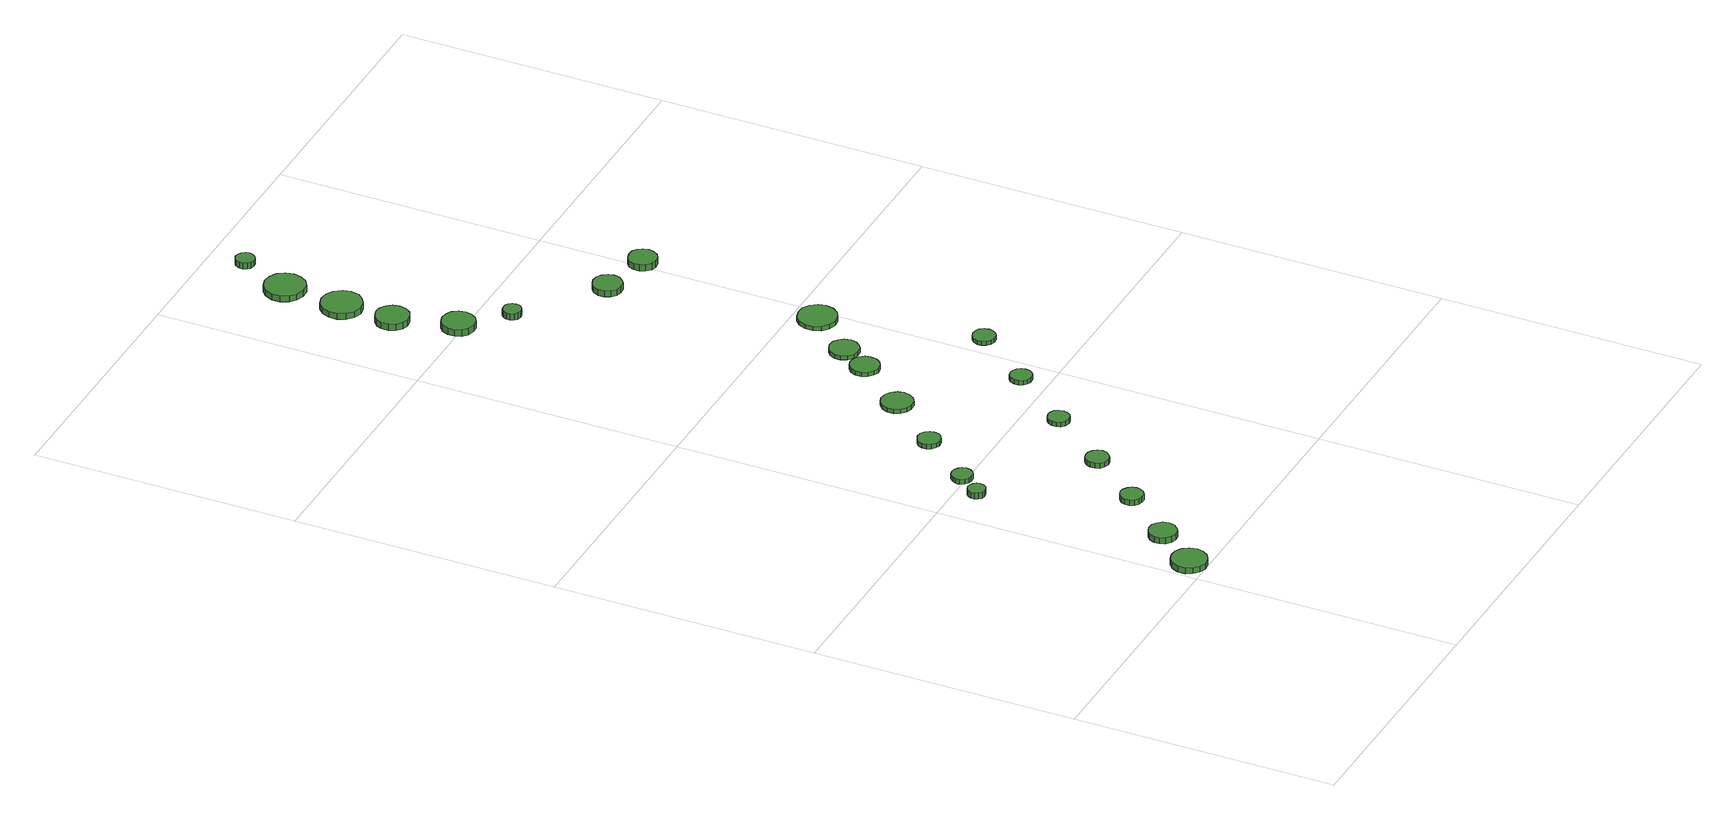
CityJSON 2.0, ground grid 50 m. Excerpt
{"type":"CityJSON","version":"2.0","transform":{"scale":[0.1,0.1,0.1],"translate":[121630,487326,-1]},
"CityObjects":{
"tree1":{"type":"SolitaryVegetationObject","attributes":{"function":"something"},"geometry":[{"type":"MultiSurface","lod":"1","boundaries":[[[0,1,2,3,4,5,6,7,8,9,10,11,12,13,14]],[[15,16,17,18,19,20,21,22,23,24,25,26,27,28,29]],[[0,29,28,1]],[[1,28,27,2]],[[2,27,26,3]],[[3,26,25,4]],[[4,25,24,5]],[[5,24,23,6]],[[6,23,22,7]],[[7,22,21,8]],[[8,21,20,9]],[[9,20,19,10]],[[10,19,18,11]],[[11,18,17,12]],[[12,17,16,13]],[[13,16,15,14]],[[14,15,29,0]]]}]},
"tree2":{"type":"SolitaryVegetationObject","attributes":{"function":"something"},"geometry":[{"type":"MultiSurface","lod":"1","boundaries":[[[30,31,32,33,34,35,36,37,38,39,40,41,42,43,44]],[[45,46,47,48,49,50,51,52,53,54,55,56,57,58,59]],[[30,59,58,31]],[[31,58,57,32]],[[32,57,56,33]],[[33,56,55,34]],[[34,55,54,35]],[[35,54,53,36]],[[36,53,52,37]],[[37,52,51,38]],[[38,51,50,39]],[[39,50,49,40]],[[40,49,48,41]],[[41,48,47,42]],[[42,47,46,43]],[[43,46,45,44]],[[44,45,59,30]]]}]},
"tree3":{"type":"SolitaryVegetationObject","attributes":{"function":"something"},"geometry":[{"type":"MultiSurface","lod":"1","boundaries":[[[60,61,62,63,64,65,66,67,68,69,70,71,72,73,74]],[[75,76,77,78,79,80,81,82,83,84,85,86,87,88,89]],[[60,89,88,61]],[[61,88,87,62]],[[62,87,86,63]],[[63,86,85,64]],[[64,85,84,65]],[[65,84,83,66]],[[66,83,82,67]],[[67,82,81,68]],[[68,81,80,69]],[[69,80,79,70]],[[70,79,78,71]],[[71,78,77,72]],[[72,77,76,73]],[[73,76,75,74]],[[74,75,89,60]]]}]},
"tree4":{"type":"SolitaryVegetationObject","attributes":{"function":"something"},"geometry":[{"type":"MultiSurface","lod":"1","boundaries":[[[90,91,92,93,94,95,96,97,98,99,100,101,102,103,104]],[[105,106,107,108,109,110,111,112,113,114,115,116,117,118,119]],[[90,119,118,91]],[[91,118,117,92]],[[92,117,116,93]],[[93,116,115,94]],[[94,115,114,95]],[[95,114,113,96]],[[96,113,112,97]],[[97,112,111,98]],[[98,111,110,99]],[[99,110,109,100]],[[100,109,108,101]],[[101,108,107,102]],[[102,107,106,103]],[[103,106,105,104]],[[104,105,119,90]]]}]},
"tree5":{"type":"SolitaryVegetationObject","attributes":{"function":"something"},"geometry":[{"type":"MultiSurface","lod":"1","boundaries":[[[120,121,122,123,124,125,126,127,128,129,130,131,132,133,134]],[[135,136,137,138,139,140,141,142,143,144,145,146,147,148,149]],[[120,149,148,121]],[[121,148,147,122]],[[122,147,146,123]],[[123,146,145,124]],[[124,145,144,125]],[[125,144,143,126]],[[126,143,142,127]],[[127,142,141,128]],[[128,141,140,129]],[[129,140,139,130]],[[130,139,138,131]],[[131,138,137,132]],[[132,137,136,133]],[[133,136,135,134]],[[134,135,149,120]]]}]},
"tree6":{"type":"SolitaryVegetationObject","attributes":{"function":"something"},"geometry":[{"type":"MultiSurface","lod":"1","boundaries":[[[150,151,152,153,154,155,156,157,158,159,160,161,162,163,164]],[[165,166,167,168,169,170,171,172,173,174,175,176,177,178,179]],[[150,179,178,151]],[[151,178,177,152]],[[152,177,176,153]],[[153,176,175,154]],[[154,175,174,155]],[[155,174,173,156]],[[156,173,172,157]],[[157,172,171,158]],[[158,171,170,159]],[[159,170,169,160]],[[160,169,168,161]],[[161,168,167,162]],[[162,167,166,163]],[[163,166,165,164]],[[164,165,179,150]]]}]},
"tree7":{"type":"SolitaryVegetationObject","attributes":{"function":"something"},"geometry":[{"type":"MultiSurface","lod":"1","boundaries":[[[180,181,182,183,184,185,186,187,188,189,190,191,192,193,194]],[[195,196,197,198,199,200,201,202,203,204,205,206,207,208,209]],[[180,209,208,181]],[[181,208,207,182]],[[182,207,206,183]],[[183,206,205,184]],[[184,205,204,185]],[[185,204,203,186]],[[186,203,202,187]],[[187,202,201,188]],[[188,201,200,189]],[[189,200,199,190]],[[190,199,198,191]],[[191,198,197,192]],[[192,197,196,193]],[[193,196,195,194]],[[194,195,209,180]]]}]},
"tree8":{"type":"SolitaryVegetationObject","attributes":{"function":"something"},"geometry":[{"type":"MultiSurface","lod":"1","boundaries":[[[210,211,212,213,214,215,216,217,218,219,220,221,222,223,224]],[[225,226,227,228,229,230,231,232,233,234,235,236,237,238,239]],[[210,239,238,211]],[[211,238,237,212]],[[212,237,236,213]],[[213,236,235,214]],[[214,235,234,215]],[[215,234,233,216]],[[216,233,232,217]],[[217,232,231,218]],[[218,231,230,219]],[[219,230,229,220]],[[220,229,228,221]],[[221,228,227,222]],[[222,227,226,223]],[[223,226,225,224]],[[224,225,239,210]]]}]},
"tree9":{"type":"SolitaryVegetationObject","attributes":{"function":"something"},"geometry":[{"type":"MultiSurface","lod":"1","boundaries":[[[240,241,242,243,244,245,246,247,248,249,250,251,252,253,254]],[[255,256,257,258,259,260,261,262,263,264,265,266,267,268,269]],[[240,269,268,241]],[[241,268,267,242]],[[242,267,266,243]],[[243,266,265,244]],[[244,265,264,245]],[[245,264,263,246]],[[246,263,262,247]],[[247,262,261,248]],[[248,261,260,249]],[[249,260,259,250]],[[250,259,258,251]],[[251,258,257,252]],[[252,257,256,253]],[[253,256,255,254]],[[254,255,269,240]]]}]},
"tree10":{"type":"SolitaryVegetationObject","attributes":{"function":"something"},"geometry":[{"type":"MultiSurface","lod":"1","boundaries":[[[270,271,272,273,274,275,276,277,278,279,280,281,282,283,284]],[[285,286,287,288,289,290,291,292,293,294,295,296,297,298,299]],[[270,299,298,271]],[[271,298,297,272]],[[272,297,296,273]],[[273,296,295,274]],[[274,295,294,275]],[[275,294,293,276]],[[276,293,292,277]],[[277,292,291,278]],[[278,291,290,279]],[[279,290,289,280]],[[280,289,288,281]],[[281,288,287,282]],[[282,287,286,283]],[[283,286,285,284]],[[284,285,299,270]]]}]},
"tree11":{"type":"SolitaryVegetationObject","attributes":{"function":"something"},"geometry":[{"type":"MultiSurface","lod":"1","boundaries":[[[300,301,302,303,304,305,306,307,308,309,310,311,312,313,314]],[[315,316,317,318,319,320,321,322,323,324,325,326,327,328,329]],[[300,329,328,301]],[[301,328,327,302]],[[302,327,326,303]],[[303,326,325,304]],[[304,325,324,305]],[[305,324,323,306]],[[306,323,322,307]],[[307,322,321,308]],[[308,321,320,309]],[[309,320,319,310]],[[310,319,318,311]],[[311,318,317,312]],[[312,317,316,313]],[[313,316,315,314]],[[314,315,329,300]]]}]},
"tree12":{"type":"SolitaryVegetationObject","attributes":{"function":"something"},"geometry":[{"type":"MultiSurface","lod":"1","boundaries":[[[330,331,332,333,334,335,336,337,338,339,340,341,342,343,344]],[[345,346,347,348,349,350,351,352,353,354,355,356,357,358,359]],[[330,359,358,331]],[[331,358,357,332]],[[332,357,356,333]],[[333,356,355,334]],[[334,355,354,335]],[[335,354,353,336]],[[336,353,352,337]],[[337,352,351,338]],[[338,351,350,339]],[[339,350,349,340]],[[340,349,348,341]],[[341,348,347,342]],[[342,347,346,343]],[[343,346,345,344]],[[344,345,359,330]]]}]},
"tree13":{"type":"SolitaryVegetationObject","attributes":{"function":"something"},"geometry":[{"type":"MultiSurface","lod":"1","boundaries":[[[360,361,362,363,364,365,366,367,368,369,370,371,372,373,374]],[[375,376,377,378,379,380,381,382,383,384,385,386,387,388,389]],[[360,389,388,361]],[[361,388,387,362]],[[362,387,386,363]],[[363,386,385,364]],[[364,385,384,365]],[[365,384,383,366]],[[366,383,382,367]],[[367,382,381,368]],[[368,381,380,369]],[[369,380,379,370]],[[370,379,378,371]],[[371,378,377,372]],[[372,377,376,373]],[[373,376,375,374]],[[374,375,389,360]]]}]},
"tree14":{"type":"SolitaryVegetationObject","attributes":{"function":"something"},"geometry":[{"type":"MultiSurface","lod":"1","boundaries":[[[390,391,392,393,394,395,396,397,398,399,400,401,402,403,404]],[[405,406,407,408,409,410,411,412,413,414,415,416,417,418,419]],[[390,419,418,391]],[[391,418,417,392]],[[392,417,416,393]],[[393,416,415,394]],[[394,415,414,395]],[[395,414,413,396]],[[396,413,412,397]],[[397,412,411,398]],[[398,411,410,399]],[[399,410,409,400]],[[400,409,408,401]],[[401,408,407,402]],[[402,407,406,403]],[[403,406,405,404]],[[404,405,419,390]]]}]},
"tree15":{"type":"SolitaryVegetationObject","attributes":{"function":"something"},"geometry":[{"type":"MultiSurface","lod":"1","boundaries":[[[420,421,422,423,424,425,426,427,428,429,430,431,432,433,434]],[[435,436,437,438,439,440,441,442,443,444,445,446,447,448,449]],[[420,449,448,421]],[[421,448,447,422]],[[422,447,446,423]],[[423,446,445,424]],[[424,445,444,425]],[[425,444,443,426]],[[426,443,442,427]],[[427,442,441,428]],[[428,441,440,429]],[[429,440,439,430]],[[430,439,438,431]],[[431,438,437,432]],[[432,437,436,433]],[[433,436,435,434]],[[434,435,449,420]]]}]},
"tree16":{"type":"SolitaryVegetationObject","attributes":{"function":"something"},"geometry":[{"type":"MultiSurface","lod":"1","boundaries":[[[450,451,452,453,454,455,456,457,458,459,460,461,462,463,464]],[[465,466,467,468,469,470,471,472,473,474,475,476,477,478,479]],[[450,479,478,451]],[[451,478,477,452]],[[452,477,476,453]],[[453,476,475,454]],[[454,475,474,455]],[[455,474,473,456]],[[456,473,472,457]],[[457,472,471,458]],[[458,471,470,459]],[[459,470,469,460]],[[460,469,468,461]],[[461,468,467,462]],[[462,467,466,463]],[[463,466,465,464]],[[464,465,479,450]]]}]},
"tree17":{"type":"SolitaryVegetationObject","attributes":{"function":"something"},"geometry":[{"type":"MultiSurface","lod":"1","boundaries":[[[480,481,482,483,484,485,486,487,488,489,490,491,492,493,494]],[[495,496,497,498,499,500,501,502,503,504,505,506,507,508,509]],[[480,509,508,481]],[[481,508,507,482]],[[482,507,506,483]],[[483,506,505,484]],[[484,505,504,485]],[[485,504,503,486]],[[486,503,502,487]],[[487,502,501,488]],[[488,501,500,489]],[[489,500,499,490]],[[490,499,498,491]],[[491,498,497,492]],[[492,497,496,493]],[[493,496,495,494]],[[494,495,509,480]]]}]},
"tree18":{"type":"SolitaryVegetationObject","attributes":{"function":"something"},"geometry":[{"type":"MultiSurface","lod":"1","boundaries":[[[510,511,512,513,514,515,516,517,518,519,520,521,522,523,524]],[[525,526,527,528,529,530,531,532,533,534,535,536,537,538,539]],[[510,539,538,511]],[[511,538,537,512]],[[512,537,536,513]],[[513,536,535,514]],[[514,535,534,515]],[[515,534,533,516]],[[516,533,532,517]],[[517,532,531,518]],[[518,531,530,519]],[[519,530,529,520]],[[520,529,528,521]],[[521,528,527,522]],[[522,527,526,523]],[[523,526,525,524]],[[524,525,539,510]]]}]},
"tree19":{"type":"SolitaryVegetationObject","attributes":{"function":"something"},"geometry":[{"type":"MultiSurface","lod":"1","boundaries":[[[540,541,542,543,544,545,546,547,548,549,550,551,552,553,554]],[[555,556,557,558,559,560,561,562,563,564,565,566,567,568,569]],[[540,569,568,541]],[[541,568,567,542]],[[542,567,566,543]],[[543,566,565,544]],[[544,565,564,545]],[[545,564,563,546]],[[546,563,562,547]],[[547,562,561,548]],[[548,561,560,549]],[[549,560,559,550]],[[550,559,558,551]],[[551,558,557,552]],[[552,557,556,553]],[[553,556,555,554]],[[554,555,569,540]]]}]},
"tree20":{"type":"SolitaryVegetationObject","attributes":{"function":"something"},"geometry":[{"type":"MultiSurface","lod":"1","boundaries":[[[570,571,572,573,574,575,576,577,578,579,580,581,582,583,584]],[[585,586,587,588,589,590,591,592,593,594,595,596,597,598,599]],[[570,599,598,571]],[[571,598,597,572]],[[572,597,596,573]],[[573,596,595,574]],[[574,595,594,575]],[[575,594,593,576]],[[576,593,592,577]],[[577,592,591,578]],[[578,591,590,579]],[[579,590,589,580]],[[580,589,588,581]],[[581,588,587,582]],[[582,587,586,583]],[[583,586,585,584]],[[584,585,599,570]]]}]},
"tree21":{"type":"SolitaryVegetationObject","attributes":{"function":"something"},"geometry":[{"type":"MultiSurface","lod":"1","boundaries":[[[600,601,602,603,604,605,606,607,608,609,610,611,612,613,614]],[[615,616,617,618,619,620,621,622,623,624,625,626,627,628,629]],[[600,629,628,601]],[[601,628,627,602]],[[602,627,626,603]],[[603,626,625,604]],[[604,625,624,605]],[[605,624,623,606]],[[606,623,622,607]],[[607,622,621,608]],[[608,621,620,609]],[[609,620,619,610]],[[610,619,618,611]],[[611,618,617,612]],[[612,617,616,613]],[[613,616,615,614]],[[614,615,629,600]]]}]},
"tree22":{"type":"SolitaryVegetationObject","attributes":{"function":"something"},"geometry":[{"type":"MultiSurface","lod":"1","boundaries":[[[630,631,632,633,634,635,636,637,638,639,640,641,642,643,644]],[[645,646,647,648,649,650,651,652,653,654,655,656,657,658,659]],[[630,659,658,631]],[[631,658,657,632]],[[632,657,656,633]],[[633,656,655,634]],[[634,655,654,635]],[[635,654,653,636]],[[636,653,652,637]],[[637,652,651,638]],[[638,651,650,639]],[[639,650,649,640]],[[640,649,648,641]],[[641,648,647,642]],[[642,647,646,643]],[[643,646,645,644]],[[644,645,659,630]]]}]}
},
"vertices":[
[73,33,18],[70,47,18],[62,58,18],[50,65,18],[37,66,18],[24,62,18],[14,53,18],[8,40,18],[8,26,18],[14,14,18],[24,5,18],[37,0,18],[50,2,18],[62,9,18],[70,20,18],[70,20,6],[62,9,6],[50,2,6],[37,0,6],[24,5,6],[14,14,6],[8,26,6],[8,40,6],[14,53,6],[24,62,6],[37,66,6],[50,65,6],[62,58,6],[70,47,6],[73,33,6],
[128,113,18],[126,124,18],[119,132,18],[110,138,18],[99,139,18],[89,135,18],[81,128,18],[77,118,18],[77,108,18],[81,98,18],[89,91,18],[99,87,18],[110,88,18],[119,94,18],[126,102,18],[126,102,6],[119,94,6],[110,88,6],[99,87,6],[89,91,6],[81,98,6],[77,108,6],[77,118,6],[81,128,6],[89,135,6],[99,139,6],[110,138,6],[119,132,6],[126,124,6],[128,113,6],
[100,463,20],[98,469,20],[94,475,20],[88,478,20],[82,479,20],[75,477,20],[70,472,20],[67,466,20],[67,459,20],[70,453,20],[75,448,20],[82,446,20],[88,447,20],[94,450,20],[98,456,20],[98,456,8],[94,450,8],[88,447,8],[82,446,8],[75,448,8],[70,453,8],[67,459,8],[67,466,8],[70,472,8],[75,477,8],[82,479,8],[88,478,8],[94,475,8],[98,469,8],[100,463,8],
[208,213,17],[206,221,17],[201,228,17],[193,233,17],[184,234,17],[176,231,17],[169,225,17],[166,217,17],[166,208,17],[169,200,17],[176,194,17],[184,192,17],[193,192,17],[201,197,17],[206,204,17],[206,204,6],[201,197,6],[193,192,6],[184,192,6],[176,194,6],[169,200,6],[166,208,6],[166,217,6],[169,225,6],[176,231,6],[184,234,6],[193,233,6],[201,228,6],[206,221,6],[208,213,6],
[138,507,18],[136,515,18],[131,521,18],[124,525,18],[116,526,18],[109,524,18],[103,518,18],[99,511,18],[99,503,18],[103,495,18],[109,490,18],[116,488,18],[124,488,18],[131,492,18],[136,499,18],[136,499,8],[131,492,8],[124,488,8],[116,488,8],[109,490,8],[103,495,8],[99,503,8],[99,511,8],[103,518,8],[109,524,8],[116,526,8],[124,525,8],[131,521,8],[136,515,8],[138,507,8],
[291,318,17],[289,327,17],[283,334,17],[276,338,17],[267,339,17],[258,337,17],[251,330,17],[248,322,17],[248,313,17],[251,305,17],[258,299,17],[267,296,17],[276,297,17],[283,302,17],[289,309,17],[289,309,7],[283,302,7],[276,297,7],[267,296,7],[258,299,7],[251,305,7],[248,313,7],[248,322,7],[251,330,7],[258,337,7],[267,339,7],[276,338,7],[283,334,7],[289,327,7],[291,318,7],
[219,608,18],[217,616,18],[212,623,18],[204,628,18],[195,629,18],[187,626,18],[180,620,18],[176,612,18],[176,603,18],[180,595,18],[187,589,18],[195,586,18],[204,587,18],[212,592,18],[217,599,18],[217,599,9],[212,592,9],[204,587,9],[195,586,9],[187,589,9],[180,595,9],[176,603,9],[176,612,9],[180,620,9],[187,626,9],[195,629,9],[204,628,9],[212,623,9],[217,616,9],[219,608,9],
[378,434,17],[376,442,17],[372,449,17],[364,453,17],[356,454,17],[348,451,17],[342,446,17],[339,438,17],[339,430,17],[342,422,17],[348,417,17],[356,414,17],[364,415,17],[372,419,17],[376,426,17],[376,426,8],[372,419,8],[364,415,8],[356,414,8],[348,417,8],[342,422,8],[339,430,8],[339,438,8],[342,446,8],[348,451,8],[356,454,8],[364,453,8],[372,449,8],[376,442,8],[378,434,8],
[312,709,18],[309,721,18],[302,731,18],[292,737,18],[279,739,18],[268,735,18],[259,727,18],[254,715,18],[254,703,18],[259,692,18],[268,684,18],[279,680,18],[292,681,18],[302,687,18],[309,697,18],[309,697,10],[302,687,10],[292,681,10],[279,680,10],[268,684,10],[259,692,10],[254,703,10],[254,715,10],[259,727,10],[268,735,10],[279,739,10],[292,737,10],[302,731,10],[309,721,10],[312,709,10],
[391,810,18],[389,821,18],[382,830,18],[373,836,18],[361,837,18],[351,834,18],[342,826,18],[338,816,18],[338,804,18],[342,794,18],[351,787,18],[361,783,18],[373,784,18],[382,790,18],[389,799,18],[389,799,10],[382,790,10],[373,784,10],[361,783,10],[351,787,10],[342,794,10],[338,804,10],[338,816,10],[342,826,10],[351,834,10],[361,837,10],[373,836,10],[382,830,10],[389,821,10],[391,810,10],
[470,550,18],[469,558,18],[464,565,18],[457,569,18],[448,570,18],[440,568,18],[434,562,18],[431,554,18],[431,546,18],[434,538,18],[440,533,18],[448,530,18],[457,531,18],[464,535,18],[469,542,18],[469,542,9],[464,535,9],[457,531,9],[448,530,9],[440,533,9],[434,538,9],[431,546,9],[431,554,9],[434,562,9],[440,568,9],[448,570,9],[457,569,9],[464,565,9],[469,558,9],[470,550,9],
[212,1506,25],[209,1518,25],[202,1529,25],[191,1535,25],[178,1536,25],[165,1532,25],[156,1524,25],[151,1512,25],[151,1499,25],[156,1487,25],[165,1479,25],[178,1475,25],[191,1476,25],[202,1483,25],[209,1493,25],[209,1493,12],[202,1483,12],[191,1476,12],[178,1475,12],[165,1479,12],[156,1487,12],[151,1499,12],[151,1512,12],[156,1524,12],[165,1532,12],[178,1536,12],[191,1535,12],[202,1529,12],[209,1518,12],[212,1506,12],
[181,1618,24],[179,1631,24],[171,1641,24],[160,1648,24],[147,1649,24],[135,1645,24],[125,1636,24],[120,1625,24],[120,1612,24],[125,1600,24],[135,1591,24],[147,1587,24],[160,1589,24],[171,1595,24],[179,1606,24],[179,1606,11],[171,1595,11],[160,1589,11],[147,1587,11],[135,1591,11],[125,1600,11],[120,1612,11],[120,1625,11],[125,1636,11],[135,1645,11],[147,1649,11],[160,1648,11],[171,1641,11],[179,1631,11],[181,1618,11],
[426,865,18],[423,877,18],[416,886,18],[407,892,18],[395,893,18],[384,889,18],[376,882,18],[371,871,18],[371,860,18],[376,849,18],[384,841,18],[395,838,18],[407,839,18],[416,845,18],[423,854,18],[423,854,10],[416,845,10],[407,839,10],[395,838,10],[384,841,10],[376,849,10],[371,860,10],[371,871,10],[376,882,10],[384,889,10],[395,893,10],[407,892,10],[416,886,10],[423,877,10],[426,865,10],
[185,1714,26],[182,1729,26],[172,1742,26],[159,1750,26],[143,1752,26],[128,1747,26],[116,1736,26],[110,1722,26],[110,1706,26],[116,1692,26],[128,1681,26],[143,1676,26],[159,1678,26],[172,1686,26],[182,1698,26],[182,1698,14],[172,1686,14],[159,1678,14],[143,1676,14],[128,1681,14],[116,1692,14],[110,1706,14],[110,1722,14],[116,1736,14],[128,1747,14],[143,1752,14],[159,1750,14],[172,1742,14],[182,1729,14],[185,1714,14],
[272,1437,25],[271,1444,25],[267,1450,25],[261,1453,25],[254,1454,25],[247,1452,25],[242,1447,25],[239,1441,25],[239,1434,25],[242,1427,25],[247,1423,25],[254,1420,25],[261,1421,25],[267,1425,25],[271,1430,25],[271,1430,12],[267,1425,12],[261,1421,12],[254,1420,12],[247,1423,12],[242,1427,12],[239,1434,12],[239,1441,12],[242,1447,12],[247,1452,12],[254,1454,12],[261,1453,12],[267,1450,12],[271,1444,12],[272,1437,12],
[195,1828,25],[192,1844,25],[183,1857,25],[169,1864,25],[153,1866,25],[138,1861,25],[127,1851,25],[120,1836,25],[120,1821,25],[127,1806,25],[138,1796,25],[153,1791,25],[169,1792,25],[183,1800,25],[192,1813,25],[192,1813,13],[183,1800,13],[169,1792,13],[153,1791,13],[138,1796,13],[127,1806,13],[120,1821,13],[120,1836,13],[127,1851,13],[138,1861,13],[153,1866,13],[169,1864,13],[183,1857,13],[192,1844,13],[195,1828,13],
[561,663,17],[559,672,17],[554,679,17],[546,683,17],[537,684,17],[529,681,17],[523,675,17],[519,667,17],[519,659,17],[523,651,17],[529,645,17],[537,642,17],[546,643,17],[554,647,17],[559,655,17],[559,655,9],[554,647,9],[546,643,9],[537,642,9],[529,645,9],[523,651,9],[519,659,9],[519,667,9],[523,675,9],[529,681,9],[537,684,9],[546,683,9],[554,679,9],[559,672,9],[561,663,9],
[508,952,18],[505,966,18],[496,978,18],[483,986,18],[468,987,18],[454,983,18],[443,973,18],[437,959,18],[437,944,18],[443,931,18],[454,921,18],[468,916,18],[483,918,18],[496,925,18],[505,937,18],[505,937,9],[496,925,9],[483,918,9],[468,916,9],[454,921,9],[443,931,9],[437,944,9],[437,959,9],[443,973,9],[454,983,9],[468,987,9],[483,986,9],[496,978,9],[505,966,9],[508,952,9],
[225,1928,24],[223,1935,24],[219,1941,24],[212,1945,24],[205,1946,24],[198,1943,24],[193,1939,24],[190,1932,24],[190,1925,24],[193,1918,24],[198,1913,24],[205,1911,24],[212,1911,24],[219,1915,24],[223,1921,24],[223,1921,12],[219,1915,12],[212,1911,12],[205,1911,12],[198,1913,12],[193,1918,12],[190,1925,12],[190,1932,12],[193,1939,12],[198,1943,12],[205,1946,12],[212,1945,12],[219,1941,12],[223,1935,12],[225,1928,12],
[432,1324,23],[430,1335,23],[423,1344,23],[414,1350,23],[402,1351,23],[391,1347,23],[383,1340,23],[378,1329,23],[378,1318,23],[383,1308,23],[391,1300,23],[402,1297,23],[414,1298,23],[423,1304,23],[430,1313,23],[430,1313,11],[423,1304,11],[414,1298,11],[402,1297,11],[391,1300,11],[383,1308,11],[378,1318,11],[378,1329,11],[383,1340,11],[391,1347,11],[402,1351,11],[414,1350,11],[423,1344,11],[430,1335,11],[432,1324,11],
[533,1304,23],[530,1315,23],[524,1324,23],[515,1329,23],[504,1330,23],[493,1327,23],[485,1320,23],[481,1310,23],[481,1299,23],[485,1289,23],[493,1281,23],[504,1278,23],[515,1279,23],[524,1285,23],[530,1294,23],[530,1294,10],[524,1285,10],[515,1279,10],[504,1278,10],[493,1281,10],[485,1289,10],[481,1299,10],[481,1310,10],[485,1320,10],[493,1327,10],[504,1330,10],[515,1329,10],[524,1324,10],[530,1315,10],[533,1304,10]
]}
